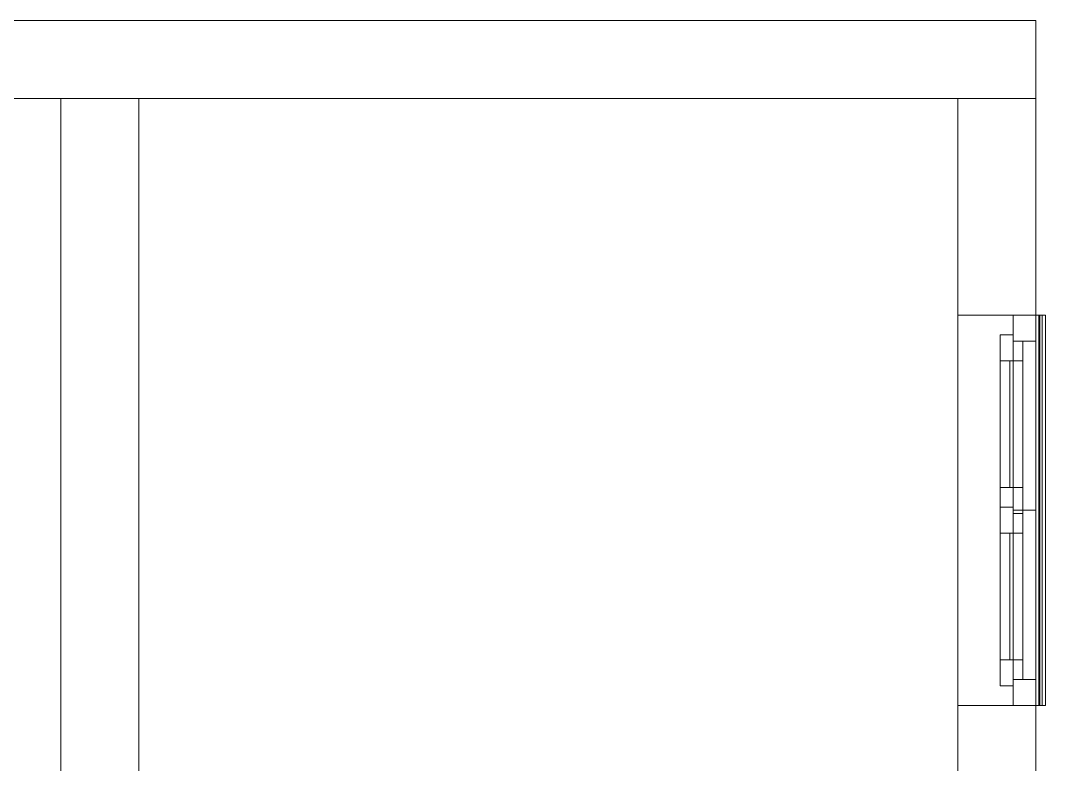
# Model space of a CAD drawing. Header units: metres. Extents: x 9 to 21.7, y 11.5 to 19.
# Drawn here: x 18.567 to 21.721, y 16.714 to 19.002 of the extents above; entities that cross this region are included whole.
import ezdxf

# ---------------------------------------------------------------- set-up
doc = ezdxf.new("R2010")
doc.units = ezdxf.units.M
doc.header["$MEASUREMENT"] = 0
doc.layers.add('Decken Roh', color=7, linetype='Continuous')
doc.layers.add('Wand Aussen', color=7, linetype='Continuous')

# ---------------------------------------------------------------- blocks, each defined once
blk = doc.blocks.new('Fenster_84239576-E7B8-B74F-A9A8-417A36F303D1')
at = {"layer": 'Wand Aussen', "color": 254, "lineweight": 0, "true_color": 0xe6e6e6}
mesh = blk.add_polyface(dxfattribs=at)
corners = [(21.6912, 18.0956, 0.9), (21.6912, 18.0156, 0.98), (21.6212, 18.0156, 0.98), (21.6212, 18.0956, 0.9), (21.6912, 18.0156, 2.32), (21.6212, 18.0156, 2.32), (21.6912, 18.0956, 2.4), (21.6212, 18.0956, 2.4)]
mesh.append_faces([[corners[k] for k in face] for face in [(0, 1, 2, 3), (1, 4, 5, 2), (4, 6, 7, 5), (6, 0, 3, 7), (0, 6, 4, 1), (3, 2, 5, 7)]], dxfattribs={"color": 254})
mesh = blk.add_polyface(dxfattribs=at)
corners = [(21.6912, 18.0956, 0.9), (21.6912, 16.8956, 0.9), (21.6212, 16.8956, 0.9), (21.6212, 18.0956, 0.9), (21.6912, 16.9756, 0.98), (21.6212, 16.9756, 0.98), (21.6912, 17.4956, 0.98), (21.6212, 17.4956, 0.98), (21.6912, 18.0156, 0.98), (21.6212, 18.0156, 0.98)]
mesh.append_faces([[corners[k] for k in face] for face in [(0, 1, 2, 3), (1, 4, 5, 2), (4, 6, 7, 5), (6, 8, 9, 7), (8, 0, 3, 9)]], dxfattribs={"color": 254})
mesh.append_faces([[corners[k] for k in face] for face in [(0, 4, 1), (3, 7, 9)]], dxfattribs={"vtx0": -1, "color": 254})
mesh.append_faces([[corners[k] for k in face] for face in [(0, 8, 6, 4), (3, 2, 5, 7)]], dxfattribs={"vtx3": -1, "color": 254})
mesh = blk.add_polyface(dxfattribs=at)
corners = [(21.6912, 18.0956, 2.4), (21.6912, 18.0156, 2.32), (21.6212, 18.0156, 2.32), (21.6212, 18.0956, 2.4), (21.6912, 17.4956, 2.32), (21.6212, 17.4956, 2.32), (21.6912, 16.9756, 2.32), (21.6212, 16.9756, 2.32), (21.6912, 16.8956, 2.4), (21.6212, 16.8956, 2.4)]
mesh.append_faces([[corners[k] for k in face] for face in [(0, 1, 2, 3), (1, 4, 5, 2), (4, 6, 7, 5), (6, 8, 9, 7), (8, 0, 3, 9)]], dxfattribs={"color": 254})
mesh.append_faces([[corners[k] for k in face] for face in [(0, 4, 1), (3, 7, 9)]], dxfattribs={"vtx0": -1, "color": 254})
mesh.append_faces([[corners[k] for k in face] for face in [(0, 8, 6, 4), (3, 2, 5, 7)]], dxfattribs={"vtx3": -1, "color": 254})
at = {"layer": 'Wand Aussen', "color": 253, "lineweight": 0, "true_color": 0xaa9a86}
mesh = blk.add_polyface(dxfattribs=at)
corners = [(21.6912, 18.0956, 0.9), (21.6912, 16.8956, 0.9), (21.6912, 16.8956, 0.95), (21.6912, 18.0956, 0.95), (21.7012, 16.8956, 0.95), (21.7012, 18.0956, 0.95), (21.7012, 16.8956, 0.94), (21.7012, 18.0956, 0.94), (21.7212, 16.8956, 0.93), (21.7212, 18.0956, 0.93), (21.7212, 16.8956, 0.9), (21.7212, 18.0956, 0.9), (21.7112, 16.8956, 0.9), (21.7112, 18.0956, 0.9), (21.7112, 16.8956, 0.907), (21.7112, 18.0956, 0.907), (21.7042, 16.8956, 0.907), (21.7042, 18.0956, 0.907), (21.7042, 16.8956, 0.9), (21.7042, 18.0956, 0.9)]
mesh.append_faces([[corners[k] for k in face] for face in [(0, 1, 2, 3), (3, 2, 4, 5), (5, 4, 6, 7), (7, 6, 8, 9), (9, 8, 10, 11), (11, 10, 12, 13), (13, 12, 14, 15), (15, 14, 16, 17), (17, 16, 18, 19), (19, 18, 1, 0)]], dxfattribs={"color": 253})
mesh.append_faces([[corners[k] for k in face] for face in [(2, 6, 4)]], dxfattribs={"vtx0": -1, "color": 253})
mesh.append_faces([[corners[k] for k in face] for face in [(3, 7, 0), (0, 7, 19), (1, 6, 2)]], dxfattribs={"vtx0": -1, "vtx1": -1, "color": 253})
mesh.append_faces([[corners[k] for k in face] for face in [(9, 13, 15), (9, 15, 17), (7, 17, 19), (14, 10, 8), (16, 8, 6)]], dxfattribs={"vtx0": -1, "vtx2": -1, "color": 253})
mesh.append_faces([[corners[k] for k in face] for face in [(7, 9, 17), (16, 14, 8), (18, 16, 6), (1, 18, 6)]], dxfattribs={"vtx1": -1, "vtx2": -1, "color": 253})
mesh.append_faces([[corners[k] for k in face] for face in [(9, 11, 13), (3, 5, 7), (14, 12, 10)]], dxfattribs={"vtx2": -1, "color": 253})
at = {"layer": 'Wand Aussen', "color": 254, "lineweight": 0, "true_color": 0xe6e6e6}
mesh = blk.add_polyface(dxfattribs=at)
corners = [(21.6212, 18.0356, 0.96), (21.6212, 17.9556, 1.04), (21.5812, 17.9556, 1.04), (21.5812, 18.0356, 0.96), (21.6212, 17.9556, 2.26), (21.5812, 17.9556, 2.26), (21.6212, 18.0356, 2.34), (21.5812, 18.0356, 2.34), (21.6212, 17.5056, 0.96), (21.6212, 17.5056, 2.34), (21.5812, 17.5056, 2.34), (21.5812, 17.5056, 0.96), (21.6212, 17.5656, 2.26), (21.5812, 17.5656, 2.26), (21.6212, 17.5656, 1.04), (21.5812, 17.5656, 1.04)]
mesh.append_faces([[corners[k] for k in face] for face in [(0, 1, 2, 3), (1, 4, 5, 2), (4, 6, 7, 5), (6, 0, 3, 7), (0, 6, 4, 1), (3, 2, 5, 7), (8, 9, 10, 11), (9, 12, 13, 10), (12, 14, 15, 13), (14, 8, 11, 15), (8, 14, 12, 9), (11, 10, 13, 15)]], dxfattribs={"color": 254})
mesh = blk.add_polyface(dxfattribs=at)
corners = [(21.6212, 18.0356, 0.96), (21.6212, 17.5056, 0.96), (21.5812, 17.5056, 0.96), (21.5812, 18.0356, 0.96), (21.6212, 17.5656, 1.04), (21.5812, 17.5656, 1.04), (21.6212, 17.9556, 1.04), (21.5812, 17.9556, 1.04), (21.6212, 18.0356, 2.34), (21.6212, 17.9556, 2.26), (21.5812, 17.9556, 2.26), (21.5812, 18.0356, 2.34), (21.6212, 17.5656, 2.26), (21.5812, 17.5656, 2.26), (21.6212, 17.5056, 2.34), (21.5812, 17.5056, 2.34)]
mesh.append_faces([[corners[k] for k in face] for face in [(0, 1, 2, 3), (1, 4, 5, 2), (4, 6, 7, 5), (6, 0, 3, 7), (0, 6, 4, 1), (3, 2, 5, 7), (8, 9, 10, 11), (9, 12, 13, 10), (12, 14, 15, 13), (14, 8, 11, 15), (8, 14, 12, 9), (11, 10, 13, 15)]], dxfattribs={"color": 254})
mesh = blk.add_polyface(dxfattribs=at)
corners = [(21.6512, 18.0156, 0.98), (21.6512, 17.9556, 1.04), (21.6212, 17.9556, 1.04), (21.6212, 18.0156, 0.98), (21.6512, 17.9556, 2.26), (21.6212, 17.9556, 2.26), (21.6512, 18.0156, 2.32), (21.6212, 18.0156, 2.32), (21.6512, 17.4856, 0.98), (21.6512, 17.4856, 2.32), (21.6212, 17.4856, 2.32), (21.6212, 17.4856, 0.98), (21.6512, 17.5656, 2.26), (21.6212, 17.5656, 2.26), (21.6512, 17.5656, 1.04), (21.6212, 17.5656, 1.04)]
mesh.append_faces([[corners[k] for k in face] for face in [(0, 1, 2, 3), (1, 4, 5, 2), (4, 6, 7, 5), (6, 0, 3, 7), (0, 6, 4, 1), (3, 2, 5, 7), (8, 9, 10, 11), (9, 12, 13, 10), (12, 14, 15, 13), (14, 8, 11, 15), (8, 14, 12, 9), (11, 10, 13, 15)]], dxfattribs={"color": 254})
mesh = blk.add_polyface(dxfattribs=at)
corners = [(21.6512, 18.0156, 0.98), (21.6512, 17.4856, 0.98), (21.6212, 17.4856, 0.98), (21.6212, 18.0156, 0.98), (21.6512, 17.5656, 1.04), (21.6212, 17.5656, 1.04), (21.6512, 17.9556, 1.04), (21.6212, 17.9556, 1.04), (21.6512, 18.0156, 2.32), (21.6512, 17.9556, 2.26), (21.6212, 17.9556, 2.26), (21.6212, 18.0156, 2.32), (21.6512, 17.5656, 2.26), (21.6212, 17.5656, 2.26), (21.6512, 17.4856, 2.32), (21.6212, 17.4856, 2.32)]
mesh.append_faces([[corners[k] for k in face] for face in [(0, 1, 2, 3), (1, 4, 5, 2), (4, 6, 7, 5), (6, 0, 3, 7), (0, 6, 4, 1), (3, 2, 5, 7), (8, 9, 10, 11), (9, 12, 13, 10), (12, 14, 15, 13), (14, 8, 11, 15), (8, 14, 12, 9), (11, 10, 13, 15)]], dxfattribs={"color": 254})
at = {"layer": 'Wand Aussen', "color": 7, "lineweight": 0, "true_color": 0xfafaff}
mesh = blk.add_polyface(dxfattribs=at)
corners = [(21.6212, 17.9556, 1.04), (21.6212, 17.5656, 1.04), (21.6112, 17.5656, 1.04), (21.6112, 17.9556, 1.04), (21.6212, 17.5656, 2.26), (21.6112, 17.5656, 2.26), (21.6212, 17.9556, 2.26), (21.6112, 17.9556, 2.26)]
mesh.append_faces([[corners[k] for k in face] for face in [(0, 1, 2, 3), (1, 4, 5, 2), (4, 6, 7, 5), (6, 0, 3, 7), (0, 6, 4, 1), (3, 2, 5, 7)]], dxfattribs={"color": 7})
at = {"layer": 'Wand Aussen', "color": 254, "lineweight": 0, "true_color": 0xe6e6e6}
mesh = blk.add_polyface(dxfattribs=at)
corners = [(21.6212, 17.5056, 0.96), (21.6212, 17.4256, 1.04), (21.5812, 17.4256, 1.04), (21.5812, 17.5056, 0.96), (21.6212, 17.4256, 2.26), (21.5812, 17.4256, 2.26), (21.6212, 17.5056, 2.34), (21.5812, 17.5056, 2.34), (21.6212, 16.9556, 0.96), (21.5812, 16.9556, 0.96), (21.5812, 17.0356, 1.04), (21.6212, 17.0356, 1.04), (21.5812, 17.0356, 2.26), (21.6212, 17.0356, 2.26), (21.5812, 16.9556, 2.34), (21.6212, 16.9556, 2.34)]
mesh.append_faces([[corners[k] for k in face] for face in [(0, 1, 2, 3), (1, 4, 5, 2), (4, 6, 7, 5), (6, 0, 3, 7), (0, 6, 4, 1), (3, 2, 5, 7), (8, 9, 10, 11), (11, 10, 12, 13), (13, 12, 14, 15), (15, 14, 9, 8), (8, 11, 13, 15), (9, 14, 12, 10)]], dxfattribs={"color": 254})
mesh = blk.add_polyface(dxfattribs=at)
corners = [(21.6212, 17.5056, 0.96), (21.6212, 16.9556, 0.96), (21.5812, 16.9556, 0.96), (21.5812, 17.5056, 0.96), (21.6212, 17.0356, 1.04), (21.5812, 17.0356, 1.04), (21.6212, 17.4256, 1.04), (21.5812, 17.4256, 1.04), (21.6212, 17.5056, 2.34), (21.5812, 17.5056, 2.34), (21.5812, 16.9556, 2.34), (21.6212, 16.9556, 2.34), (21.5812, 17.0356, 2.26), (21.6212, 17.0356, 2.26), (21.5812, 17.4256, 2.26), (21.6212, 17.4256, 2.26)]
mesh.append_faces([[corners[k] for k in face] for face in [(0, 1, 2, 3), (1, 4, 5, 2), (4, 6, 7, 5), (6, 0, 3, 7), (0, 6, 4, 1), (3, 2, 5, 7), (8, 9, 10, 11), (11, 10, 12, 13), (13, 12, 14, 15), (15, 14, 9, 8), (8, 11, 13, 15), (9, 14, 12, 10)]], dxfattribs={"color": 254})
mesh = blk.add_polyface(dxfattribs=at)
corners = [(21.6512, 17.4856, 0.98), (21.6512, 17.4256, 1.04), (21.6212, 17.4256, 1.04), (21.6212, 17.4856, 0.98), (21.6512, 17.4256, 2.26), (21.6212, 17.4256, 2.26), (21.6512, 17.4856, 2.32), (21.6212, 17.4856, 2.32), (21.6512, 16.9756, 0.98), (21.6212, 16.9756, 0.98), (21.6212, 17.0356, 1.04), (21.6512, 17.0356, 1.04), (21.6212, 17.0356, 2.26), (21.6512, 17.0356, 2.26), (21.6212, 16.9756, 2.32), (21.6512, 16.9756, 2.32)]
mesh.append_faces([[corners[k] for k in face] for face in [(0, 1, 2, 3), (1, 4, 5, 2), (4, 6, 7, 5), (6, 0, 3, 7), (0, 6, 4, 1), (3, 2, 5, 7), (8, 9, 10, 11), (11, 10, 12, 13), (13, 12, 14, 15), (15, 14, 9, 8), (8, 11, 13, 15), (9, 14, 12, 10)]], dxfattribs={"color": 254})
mesh = blk.add_polyface(dxfattribs=at)
corners = [(21.6512, 17.4856, 0.98), (21.6512, 16.9756, 0.98), (21.6212, 16.9756, 0.98), (21.6212, 17.4856, 0.98), (21.6512, 17.0356, 1.04), (21.6212, 17.0356, 1.04), (21.6512, 17.4256, 1.04), (21.6212, 17.4256, 1.04), (21.6512, 17.4856, 2.32), (21.6212, 17.4856, 2.32), (21.6212, 16.9756, 2.32), (21.6512, 16.9756, 2.32), (21.6212, 17.0356, 2.26), (21.6512, 17.0356, 2.26), (21.6212, 17.4256, 2.26), (21.6512, 17.4256, 2.26)]
mesh.append_faces([[corners[k] for k in face] for face in [(0, 1, 2, 3), (1, 4, 5, 2), (4, 6, 7, 5), (6, 0, 3, 7), (0, 6, 4, 1), (3, 2, 5, 7), (8, 9, 10, 11), (11, 10, 12, 13), (13, 12, 14, 15), (15, 14, 9, 8), (8, 11, 13, 15), (9, 14, 12, 10)]], dxfattribs={"color": 254})
at = {"layer": 'Wand Aussen', "color": 7, "lineweight": 0, "true_color": 0xfafaff}
mesh = blk.add_polyface(dxfattribs=at)
corners = [(21.6212, 17.4256, 1.04), (21.6212, 17.0356, 1.04), (21.6112, 17.0356, 1.04), (21.6112, 17.4256, 1.04), (21.6212, 17.0356, 2.26), (21.6112, 17.0356, 2.26), (21.6212, 17.4256, 2.26), (21.6112, 17.4256, 2.26)]
mesh.append_faces([[corners[k] for k in face] for face in [(0, 1, 2, 3), (1, 4, 5, 2), (4, 6, 7, 5), (6, 0, 3, 7), (0, 6, 4, 1), (3, 2, 5, 7)]], dxfattribs={"color": 7})
at = {"layer": 'Wand Aussen', "color": 254, "lineweight": 0, "true_color": 0xe6e6e6}
mesh = blk.add_polyface(dxfattribs=at)
corners = [(21.6912, 16.8956, 0.9), (21.6912, 16.8956, 2.4), (21.6212, 16.8956, 2.4), (21.6212, 16.8956, 0.9), (21.6912, 16.9756, 2.32), (21.6212, 16.9756, 2.32), (21.6912, 16.9756, 0.98), (21.6212, 16.9756, 0.98)]
mesh.append_faces([[corners[k] for k in face] for face in [(0, 1, 2, 3), (1, 4, 5, 2), (4, 6, 7, 5), (6, 0, 3, 7), (0, 6, 4, 1), (3, 2, 5, 7)]], dxfattribs={"color": 254})
blk = doc.blocks.new('Wand_FBA75A08-97AA-2E4E-88E2-66DD7F361D7F', base_point=(21.6912, 19.0018))
at = {"layer": 'Wand Aussen', "color": 253, "lineweight": 0, "true_color": 0xa8a99e}
mesh = blk.add_polyface(dxfattribs=at)
corners = [(16.9869, 19.0018, 2.01), (16.9869, 19.0018), (9.2312, 19.0018), (9.2312, 19.0018, 2.5), (21.6912, 19.0018, 2.5), (21.6912, 19.0018), (18.4969, 19.0018), (18.4969, 19.0018, 2.01), (16.009, 19.0018, 2.4), (14.809, 19.0018, 2.4), (14.809, 19.0018, 0.9), (16.009, 19.0018, 0.9), (9.8869, 19.0018, 0.9), (11.0869, 19.0018, 0.9), (11.0869, 19.0018, 2.4), (9.8869, 19.0018, 2.4), (13.6087, 19.0018, 2.4), (12.4087, 19.0018, 2.4), (12.4087, 19.0018, 0.9), (13.6087, 19.0018, 0.9), (16.9869, 18.7618, 2.01), (16.9869, 18.7618), (9.2312, 18.7618), (9.2312, 18.7618, 2.5), (21.6912, 18.7618, 2.5), (21.6912, 18.7618), (18.4969, 18.7618), (18.4969, 18.7618, 2.01), (16.009, 18.7618, 2.4), (14.809, 18.7618, 2.4), (14.809, 18.7618, 0.9), (16.009, 18.7618, 0.9), (9.8869, 18.7618, 0.9), (11.0869, 18.7618, 0.9), (11.0869, 18.7618, 2.4), (9.8869, 18.7618, 2.4), (13.6087, 18.7618, 2.4), (12.4087, 18.7618, 2.4), (12.4087, 18.7618, 0.9), (13.6087, 18.7618, 0.9)]
mesh.append_faces([[corners[k] for k in face] for face in [(1, 0, 20, 21), (1, 21, 22, 2), (2, 22, 23, 3), (3, 23, 24, 4), (24, 25, 5, 4), (26, 6, 5, 25), (7, 6, 26, 27), (0, 7, 27, 20), (28, 29, 9, 8), (29, 30, 10, 9), (30, 31, 11, 10), (31, 28, 8, 11), (13, 12, 32, 33), (14, 13, 33, 34), (15, 14, 34, 35), (12, 15, 35, 32), (36, 37, 17, 16), (37, 38, 18, 17), (38, 39, 19, 18), (39, 36, 16, 19)]], dxfattribs={"color": 253})
mesh.append_faces([[corners[k] for k in face] for face in [(25, 27, 26)]], dxfattribs={"vtx0": -1, "color": 253})
mesh.append_faces([[corners[k] for k in face] for face in [(2, 10, 1), (1, 11, 0), (5, 7, 4), (21, 33, 22), (22, 32, 23)]], dxfattribs={"vtx0": -1, "vtx1": -1, "color": 253})
mesh.append_faces([[corners[k] for k in face] for face in [(16, 14, 4), (8, 16, 4), (7, 8, 4), (2, 12, 10), (37, 29, 23), (35, 37, 23), (24, 28, 27), (21, 31, 33)]], dxfattribs={"vtx0": -1, "vtx1": -1, "vtx2": -1, "color": 253})
mesh.append_faces([[corners[k] for k in face] for face in [(14, 3, 4), (3, 15, 12), (13, 17, 18), (19, 9, 10), (1, 10, 11), (29, 24, 23), (20, 28, 31), (30, 36, 39), (38, 34, 33), (22, 33, 32)]], dxfattribs={"vtx0": -1, "vtx2": -1, "color": 253})
mesh.append_faces([[corners[k] for k in face] for face in [(6, 7, 5)]], dxfattribs={"vtx1": -1, "color": 253})
mesh.append_faces([[corners[k] for k in face] for face in [(14, 15, 3), (7, 0, 8), (13, 14, 17), (19, 16, 9), (11, 8, 0), (2, 3, 12), (29, 28, 24), (20, 27, 28), (30, 29, 36), (38, 37, 34), (32, 35, 23), (25, 24, 27), (21, 20, 31)]], dxfattribs={"vtx1": -1, "vtx2": -1, "color": 253})
blk = doc.blocks.new('Wand_1AB90472-4AAB-8742-9C8F-1545B14A8DD3', base_point=(18.6912, 19.0018))
at = {"layer": 'Wand Aussen', "color": 253, "lineweight": 0, "true_color": 0xa8a99e}
mesh = blk.add_polyface(dxfattribs=at)
corners = [(18.9312, 15.0911), (18.9312, 15.0911, 2.01), (18.9312, 15.9761, 2.01), (18.9312, 15.9761), (18.9312, 18.7618), (18.9312, 18.7618, 2.5), (18.9312, 14.5018, 2.5), (18.9312, 14.5018), (18.6912, 15.0911), (18.6912, 15.0911, 2.01), (18.6912, 15.9761, 2.01), (18.6912, 15.9761), (18.6912, 18.7618), (18.6912, 18.7618, 2.5), (18.6912, 14.5018, 2.5), (18.6912, 14.5018)]
mesh.append_faces([[corners[k] for k in face] for face in [(1, 0, 8, 9), (2, 1, 9, 10), (3, 2, 10, 11), (3, 11, 12, 4), (12, 13, 5, 4), (5, 13, 14, 6), (6, 14, 15, 7), (8, 0, 7, 15)]], dxfattribs={"color": 253})
mesh.append_faces([[corners[k] for k in face] for face in [(4, 2, 3), (15, 9, 8)]], dxfattribs={"vtx0": -1, "color": 253})
mesh.append_faces([[corners[k] for k in face] for face in [(7, 1, 6), (12, 10, 13)]], dxfattribs={"vtx0": -1, "vtx1": -1, "color": 253})
mesh.append_faces([[corners[k] for k in face] for face in [(1, 5, 6), (10, 14, 13)]], dxfattribs={"vtx0": -1, "vtx2": -1, "color": 253})
mesh.append_faces([[corners[k] for k in face] for face in [(0, 1, 7), (11, 10, 12)]], dxfattribs={"vtx1": -1, "color": 253})
mesh.append_faces([[corners[k] for k in face] for face in [(1, 2, 5), (4, 5, 2), (10, 9, 14), (15, 14, 9)]], dxfattribs={"vtx1": -1, "vtx2": -1, "color": 253})
blk = doc.blocks.new('Wand_C4F63098-6003-104F-8A98-D4B8DC05F2FD', base_point=(21.6912, 11.5018))
at = {"layer": 'Wand Aussen', "color": 253, "lineweight": 0, "true_color": 0xa8a99e}
mesh = blk.add_polyface(dxfattribs=at)
corners = [(21.4512, 11.7418), (21.4512, 11.7418, 2.5), (21.4512, 18.7618, 2.5), (21.4512, 18.7618), (21.4512, 16.8956, 0.9), (21.4512, 18.0956, 0.9), (21.4512, 18.0956, 2.4), (21.4512, 16.8956, 2.4), (21.6912, 11.7418), (21.6912, 11.7418, 2.5), (21.6912, 18.7618, 2.5), (21.6912, 18.7618), (21.6912, 16.8956, 0.9), (21.6912, 18.0956, 0.9), (21.6912, 18.0956, 2.4), (21.6912, 16.8956, 2.4)]
mesh.append_faces([[corners[k] for k in face] for face in [(8, 9, 1, 0), (1, 9, 10, 2), (2, 10, 11, 3), (8, 0, 3, 11), (12, 13, 5, 4), (13, 14, 6, 5), (14, 15, 7, 6), (15, 12, 4, 7)]], dxfattribs={"color": 253})
mesh.append_faces([[corners[k] for k in face] for face in [(0, 4, 3), (3, 5, 2), (11, 13, 8), (8, 12, 9)]], dxfattribs={"vtx0": -1, "vtx1": -1, "color": 253})
mesh.append_faces([[corners[k] for k in face] for face in [(6, 1, 2), (1, 7, 4), (3, 4, 5), (15, 10, 9), (10, 14, 13), (8, 13, 12)]], dxfattribs={"vtx0": -1, "vtx2": -1, "color": 253})
mesh.append_faces([[corners[k] for k in face] for face in [(6, 7, 1), (5, 6, 2), (0, 1, 4), (15, 14, 10), (12, 15, 9), (11, 10, 13)]], dxfattribs={"vtx1": -1, "vtx2": -1, "color": 253})
blk = doc.blocks.new('Decke_184DDD20-6C3E-E545-BDAB-9126F6032FE1', base_point=(8.9912, 19.0018))
at = {"layer": 'Decken Roh', "color": 253, "lineweight": 0, "true_color": 0xa8a99e}
mesh = blk.add_polyface(dxfattribs=at)
corners = [(21.6912, 11.5018, -0.1), (21.6912, 19.0018, -0.1), (21.6912, 19.0018, -0.06), (21.6912, 11.5018, -0.06), (21.6912, 11.5018, -0.3), (21.6912, 19.0018, -0.3), (8.9912, 19.0018, -0.1), (8.9912, 19.0018, -0.06), (21.6912, 19.0018), (21.6912, 11.5018), (8.9912, 11.5018, -0.1), (8.9912, 11.5018, -0.06), (8.9912, 11.5018, -0.3), (8.9912, 19.0018, -0.3), (8.9912, 19.0018), (8.9912, 11.5018)]
mesh.append_faces([[corners[k] for k in face] for face in [(0, 1, 2, 3), (1, 6, 7, 2), (10, 0, 3, 11), (6, 10, 11, 7)]], dxfattribs={"color": 2})
mesh.append_faces([[corners[k] for k in face] for face in [(3, 2, 8, 9), (2, 7, 14, 8), (8, 14, 15, 9), (11, 3, 9, 15), (7, 11, 15, 14)]], dxfattribs={"color": 8})
mesh.append_faces([[corners[k] for k in face] for face in [(1, 0, 4, 5), (0, 10, 12, 4), (12, 13, 5, 4), (6, 1, 5, 13), (10, 6, 13, 12)]], dxfattribs={"color": 253})
blk = doc.blocks.new('Decke_2B239743-7579-A04A-9CF8-B71A60B658FD', base_point=(8.9912, 19.0018))
at = {"layer": 'Decken Roh', "color": 253, "lineweight": 0, "true_color": 0xa8a99e}
mesh = blk.add_polyface(dxfattribs=at)
corners = [(21.6912, 11.5018, 2.7), (21.6912, 19.0018, 2.7), (21.6912, 19.0018, 2.9), (21.6912, 11.5018, 2.9), (21.6912, 11.5018, 2.5), (21.6912, 19.0018, 2.5), (8.9912, 19.0018, 2.7), (8.9912, 19.0018, 2.9), (21.6912, 19.0018, 2.95), (21.6912, 11.5018, 2.95), (8.9912, 11.5018, 2.7), (8.9912, 11.5018, 2.9), (8.9912, 11.5018, 2.5), (8.9912, 19.0018, 2.5), (8.9912, 19.0018, 2.95), (21.6912, 19.0018, 2.98), (21.6912, 11.5018, 2.98), (8.9912, 11.5018, 2.95), (8.9912, 19.0018, 2.98), (8.9912, 11.5018, 2.98)]
mesh.append_faces([[corners[k] for k in face] for face in [(0, 1, 2, 3), (1, 6, 7, 2), (10, 0, 3, 11), (6, 10, 11, 7)]], dxfattribs={"color": 2})
mesh.append_faces([[corners[k] for k in face] for face in [(3, 2, 8, 9), (2, 7, 14, 8), (11, 3, 9, 17), (7, 11, 17, 14)]], dxfattribs={"color": 7})
mesh.append_faces([[corners[k] for k in face] for face in [(1, 0, 4, 5), (0, 10, 12, 4), (12, 13, 5, 4), (6, 1, 5, 13), (10, 6, 13, 12)]], dxfattribs={"color": 253})
mesh.append_faces([[corners[k] for k in face] for face in [(9, 8, 15, 16), (8, 14, 18, 15), (15, 18, 19, 16), (17, 9, 16, 19), (14, 17, 19, 18)]], dxfattribs={"color": 254})

msp = doc.modelspace()

# ---------------------------------------------------------------- block references
at = {"layer": 'Decken Roh', "linetype": 'Continuous'}
for name in ['Decke_184DDD20-6C3E-E545-BDAB-9126F6032FE1', 'Decke_2B239743-7579-A04A-9CF8-B71A60B658FD']:
    msp.add_blockref(name, (8.9912, 19.0018), dxfattribs=at)
at = {"layer": 'Wand Aussen'}
for name, p in [('Wand_FBA75A08-97AA-2E4E-88E2-66DD7F361D7F', (21.6912, 19.0018)), ('Wand_1AB90472-4AAB-8742-9C8F-1545B14A8DD3', (18.6912, 19.0018)), ('Wand_C4F63098-6003-104F-8A98-D4B8DC05F2FD', (21.6912, 11.5018))]:
    msp.add_blockref(name, p, dxfattribs=at)
at = {"layer": 'Wand Aussen', "linetype": 'Continuous'}
msp.add_blockref('Fenster_84239576-E7B8-B74F-A9A8-417A36F303D1', (0, 0), dxfattribs=at)

doc.saveas('drawing.dxf')
